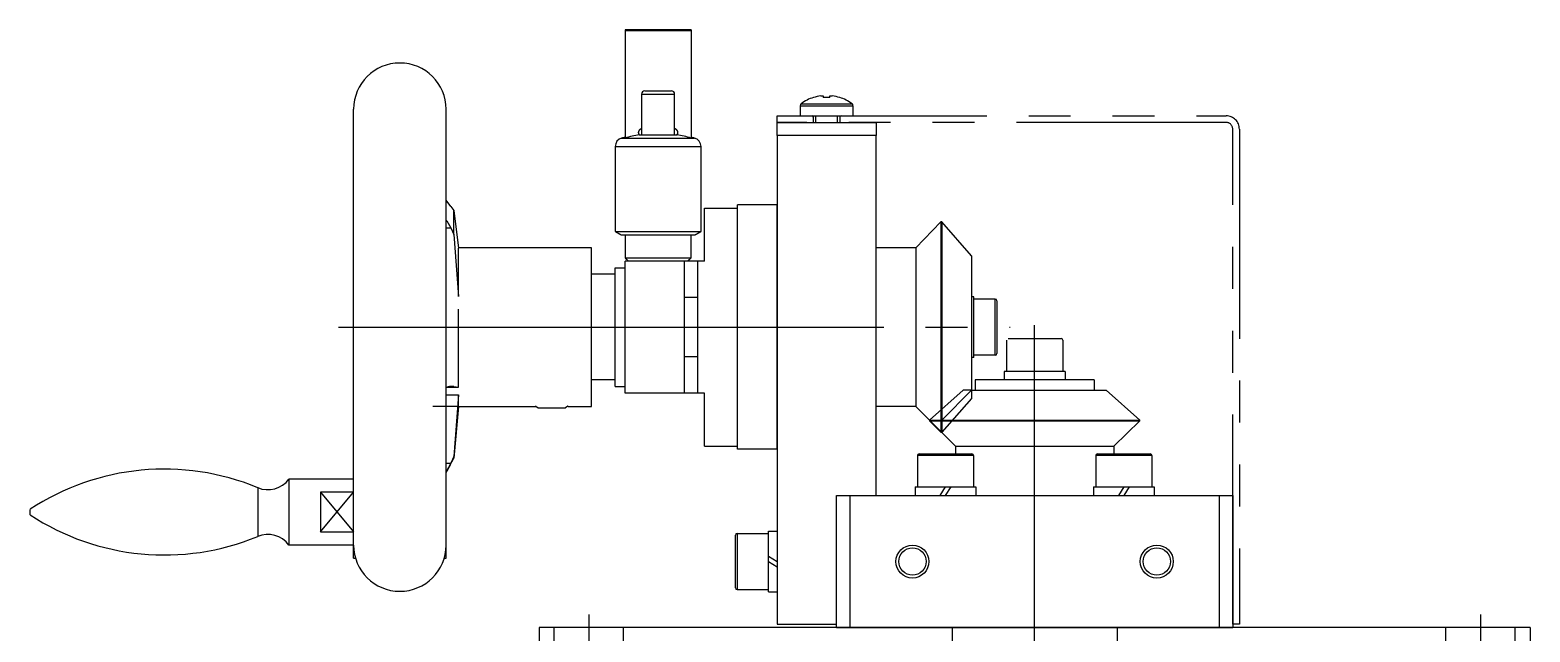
# Model space of a CAD drawing. Extents: x -165 to 377, y -468 to 65.
# Drawn here: x 147.9 to 375, y -270.7 to -179.5 of the extents above; entities that cross this region are included whole.
import ezdxf

# ---------------------------------------------------------------- set-up
doc = ezdxf.new("R2010")
doc.units = 0
for name, pattern in [('CENTER', [50.8, 31.75, -6.35, 6.35, -6.35]), ('DASHED', [19.05, 12.7, -6.35]), ('PHANTOM', [63.5, 31.75, -6.35, 6.35, -6.35, 6.35, -6.35])]:
    doc.linetypes.add(name, pattern=pattern)
doc.layers.get('0').update_dxf_attribs({"linetype": 'CONTINUOUS'})
doc.layers.add('CENTER', color=1, linetype='CENTER')
doc.layers.add('SCALE', color=7, linetype='CONTINUOUS')

msp = doc.modelspace()

# ---------------------------------------------------------------- linework, layer by layer
at = {"color": 7, "linetype": 'CONTINUOUS'}
for p, q in [((238, -179.5), (238, -179.62)), ((238, -179.62), (238, -195.88)), ((248, -179.62), (238, -179.62)), ((248, -179.5), (248, -179.62)), ((248, -179.62), (248, -195.88)), ((240.5, -189.2), (245.5, -189.2)), ((241, -188.7), (245, -188.7)), ((264.65, -190.67), (268.5, -190.67)), ((266.52, -189.73), (266.51, -189.71)), ((267.63, -189.48), (267.99, -189.48)), ((267.99, -189.48), (267.99, -189.73)), ((268.5, -190.67), (272.35, -190.67)), ((269.02, -189.48), (269.37, -189.48)), ((269.02, -189.73), (269.02, -189.48)), ((270.49, -189.71), (270.48, -189.73)), ((196.9, -257.07), (196.9, -191.5)), ((210.9, -257.07), (210.9, -191.5)), ((264.5, -190.96), (264.5, -192.5)), ((264.5, -190.96), (268.5, -190.96)), ((264.5, -192.5), (268.5, -192.5)), ((266.5, -193.5), (266.5, -192.7)), ((268.5, -190.96), (272.5, -190.96)), ((268.5, -192.5), (272.5, -192.5)), ((270.5, -192.7), (270.5, -193.5)), ((272.5, -190.96), (272.5, -192.5)), ((261, -195.5), (261, -193.5)), ((261, -193.5), (276, -193.5)), ((276, -193.5), (276, -195.5)), ((236.5, -197.14), (249.5, -197.14)), ((237.47, -195.88), (248.53, -195.88)), ((240.16, -195.38), (245.84, -195.38)), ((276, -195.5), (261, -195.5)), ((261, -195.5), (261, -269.5)), ((276, -250), (276, -195.5)), ((211.59, -206.24), (210.9, -205.29)), ((211.59, -206.24), (212.08, -206.83)), ((250, -206.5), (255, -206.5)), ((250, -214.5), (250, -206.5)), ((255, -243), (255, -206)), ((261, -243), (261, -206)), ((211.01, -208.42), (211.59, -209.47)), ((212.08, -206.83), (212.76, -212.54)), ((212.08, -210.45), (212.08, -206.83)), ((285.79, -208.57), (282, -212.5)), ((285.93, -208.57), (285.79, -208.57)), ((285.79, -208.57), (285.79, -224.5)), ((290.44, -213.68), (285.93, -208.57)), ((285.93, -208.57), (285.93, -224.5)), ((210.9, -209.47), (211.59, -209.47)), ((211.59, -209.47), (212.08, -210.45)), ((212.08, -210.45), (212.76, -219.85)), ((236.5, -210), (249.5, -210)), ((237.37, -210.5), (248.63, -210.5)), ((232.9, -212.5), (212.76, -212.5)), ((212.76, -219.85), (212.76, -212.54)), ((232.9, -236.5), (232.9, -212.5)), ((282, -212.5), (276, -212.5)), ((282, -212.5), (282, -224.5)), ((236.5, -215.5), (238, -215.5)), ((236.5, -233.5), (236.5, -215.5)), ((238, -214), (248, -214)), ((238, -234.5), (238, -214.5)), ((238, -233.5), (238, -215.5)), ((247, -234.5), (247, -214.5)), ((249, -234.5), (249, -214.5)), ((290.44, -213.68), (290.44, -224.5)), ((236.5, -216.5), (232.9, -216.5)), ((290.8, -219.9), (290.44, -219.9)), ((290.8, -229.1), (290.8, -219.9)), ((294.05, -220.25), (290.8, -220.25)), ((294.05, -228.75), (294.05, -220.25)), ((212.76, -233.59), (212.76, -221.76)), ((294.3, -220.5), (294.3, -228.5)), ((282, -224.5), (282, -236.5)), ((285.79, -224.5), (285.79, -240.42)), ((285.93, -224.5), (285.93, -240.42)), ((290.44, -224.5), (290.44, -234.06)), ((295.75, -226.45), (295.75, -231.2)), ((296, -226.2), (304, -226.2)), ((304.25, -226.45), (304.25, -231.2)), ((290.8, -229.1), (290.44, -229.1)), ((294.05, -228.75), (290.8, -228.75)), ((295.4, -231.2), (295.4, -232.5)), ((304.6, -231.2), (295.4, -231.2)), ((304.6, -231.2), (304.6, -232.5)), ((210.9, -233.59), (212.76, -233.59)), ((212.08, -233.48), (211.59, -233.47)), ((212.08, -233.48), (212.76, -233.59)), ((236.5, -232.5), (232.9, -232.5)), ((236.5, -233.5), (238, -233.5)), ((291, -232.5), (291, -234.06)), ((309, -232.5), (291, -232.5)), ((309, -232.5), (309, -234.06)), ((210.9, -234.76), (212.76, -234.76)), ((212.76, -234.76), (212.08, -244.1)), ((212.76, -236.5), (212.76, -234.76)), ((250, -242.5), (250, -234.5)), ((290.44, -234.06), (285.93, -238.57)), ((290.44, -234.06), (310.82, -234.06)), ((315.92, -238.57), (310.82, -234.06)), ((212.76, -236.5), (212.08, -244.34)), ((212.76, -236.5), (224.41, -236.5)), ((224.48, -236.49), (224.84, -236.7)), ((224.84, -236.7), (228.95, -236.7)), ((229.32, -236.49), (228.95, -236.7)), ((229.4, -236.5), (232.9, -236.5)), ((282, -236.5), (276, -236.5)), ((282, -236.5), (288, -242.5)), ((284.08, -238.57), (284.08, -238.71)), ((284.08, -238.57), (315.92, -238.57)), ((284.08, -238.71), (285.79, -240.42)), ((284.08, -238.71), (315.92, -238.71)), ((285.79, -240.42), (285.93, -240.42)), ((312, -242.5), (315.92, -238.71)), ((315.92, -238.71), (315.92, -238.57)), ((250, -242.5), (255, -242.5)), ((288, -242.5), (288, -243.7)), ((288, -242.5), (312, -242.5)), ((312, -242.5), (312, -243.7)), ((211.59, -245.08), (210.9, -246.39)), ((210.9, -245.08), (211.59, -245.08)), ((212.08, -244.1), (211.59, -245.08)), ((212.08, -244.34), (212.08, -244.1)), ((290.75, -243.95), (282.25, -243.95)), ((282.25, -243.95), (282.25, -248.7)), ((282.5, -243.7), (290.5, -243.7)), ((290.75, -243.95), (290.75, -248.7)), ((317.75, -243.95), (309.25, -243.95)), ((309.25, -243.95), (309.25, -248.7)), ((309.5, -243.7), (317.5, -243.7)), ((317.75, -243.95), (317.75, -248.7)), ((187.11, -247.5), (187.11, -257.5)), ((196.9, -247.5), (187.11, -247.5)), ((182.37, -248.81), (182.37, -256.19)), ((196.9, -249.5), (191.9, -249.5)), ((191.9, -249.5), (191.9, -255.5)), ((281.91, -248.7), (281.91, -250)), ((281.91, -248.7), (291.1, -248.7)), ((286.48, -248.7), (285.67, -250)), ((287.29, -248.7), (286.48, -250)), ((291.1, -248.7), (291.1, -250)), ((308.91, -248.7), (308.91, -250)), ((308.91, -248.7), (318.1, -248.7)), ((313.5, -248.7), (312.69, -250)), ((314.31, -248.7), (313.5, -250)), ((318.1, -248.7), (318.1, -250)), ((270, -250), (276, -250)), ((270, -269.5), (270, -250)), ((272, -250), (272, -270)), ((272, -250), (328, -250)), ((328, -250), (330, -250)), ((328, -270), (328, -250)), ((330, -250), (330, -270)), ((147.9, -252.09), (147.9, -252.91)), ((191.9, -255.5), (196.9, -255.5)), ((254.7, -260), (254.7, -256)), ((254.95, -255.75), (254.95, -260)), ((254.95, -255.75), (259.7, -255.75)), ((259.7, -255.4), (261, -255.4)), ((259.7, -264.6), (259.7, -255.4)), ((196.9, -257.5), (187.11, -257.5)), ((196.9, -259.5), (196.9, -257.07)), ((210.9, -259.5), (210.9, -257.07)), ((196.9, -259.5), (197.19, -259.5)), ((210.61, -259.5), (210.9, -259.5)), ((254.7, -264), (254.7, -260)), ((254.95, -260), (254.95, -264.25)), ((259.7, -259.19), (261, -260)), ((259.7, -260), (261, -260.81)), ((254.95, -264.25), (259.7, -264.25)), ((259.7, -264.6), (261, -264.6)), ((375, -270), (225, -270)), ((225, -270), (225, -450)), ((261, -269.5), (270, -269.5)), ((270, -270), (270, -269.5)), ((270, -270), (330, -270)), ((330, -270), (272, -270)), ((375, -270), (375, -450))]:
    msp.add_line(p, q, dxfattribs=at)
at = {"color": 3, "linetype": 'PHANTOM'}
for p, q in [((261, -193.5), (261, -192.5)), ((261, -193.5), (261, -192.5)), ((261, -192.5), (329, -192.5)), ((329, -193.5), (261, -193.5)), ((330, -269.5), (330, -194.5)), ((331, -194.5), (331, -269.5)), ((331, -269.5), (330, -269.5))]:
    msp.add_line(p, q, dxfattribs=at)
at = {"color": 3, "linetype": 'CONTINUOUS'}
for p, q in [((266.88, -193.5), (266.88, -192.5)), ((270.12, -192.5), (270.12, -193.5)), ((191.9, -249.5), (196.9, -255.5)), ((191.9, -255.5), (196.9, -249.5))]:
    msp.add_line(p, q, dxfattribs=at)
at = {"color": 7}
msp.add_line((247.5, -214.5), (238.5, -214.5), dxfattribs=at)
at = {"color": 1, "linetype": 'CENTER'}
for p, q in [((194.6, -224.5), (296.3, -224.5)), ((300, -270), (300, -224.2))]:
    msp.add_line(p, q, dxfattribs=at)
at = {"color": 3, "linetype": 'DASHED'}
for p, q in [((289.18, -234.06), (284.08, -238.57)), ((290.44, -235.32), (285.93, -240.42)), ((290.44, -234.06), (289.18, -234.06)), ((290.44, -234.06), (290.44, -235.32)), ((212.76, -236.5), (208.9, -236.5)), ((224.4, -236.44), (224.48, -236.49)), ((229.4, -236.44), (229.32, -236.49)), ((227.25, -276.5), (227.25, -270)), ((237.75, -276.5), (237.75, -270)), ((287.5, -270), (287.5, -280)), ((312.5, -270), (312.5, -280)), ((362.25, -276.5), (362.25, -270)), ((372.75, -276.5), (372.75, -270))]:
    msp.add_line(p, q, dxfattribs=at)
at = {"color": 7}
for points in [[(248, -179.5, 0), (247.84, -179.5, 0), (247.68, -179.5, 0), (247.52, -179.5, 0), (247.37, -179.5, 0), (247.21, -179.5, 0), (247.05, -179.5, 0), (246.89, -179.5, 0), (246.73, -179.5, 0), (246.57, -179.5, 0), (246.41, -179.5, 0), (246.25, -179.5, 0), (246.1, -179.5, 0), (245.94, -179.5, 0), (245.78, -179.5, 0), (245.62, -179.5, 0), (245.46, -179.5, 0), (245.3, -179.5, 0), (245.14, -179.5, 0), (244.98, -179.5, 0), (244.83, -179.5, 0), (244.67, -179.5, 0), (244.51, -179.5, 0), (244.35, -179.5, 0), (244.19, -179.5, 0), (244.03, -179.5, 0), (243.87, -179.5, 0), (243.71, -179.5, 0), (243.56, -179.5, 0), (243.4, -179.5, 0), (243.24, -179.5, 0), (243.08, -179.5, 0), (242.92, -179.5, 0), (242.76, -179.5, 0), (242.6, -179.5, 0), (242.44, -179.5, 0), (242.29, -179.5, 0), (242.13, -179.5, 0), (241.97, -179.5, 0), (241.81, -179.5, 0), (241.65, -179.5, 0), (241.49, -179.5, 0), (241.33, -179.5, 0), (241.18, -179.5, 0), (241.02, -179.5, 0), (240.86, -179.5, 0), (240.7, -179.5, 0), (240.54, -179.5, 0), (240.38, -179.5, 0), (240.22, -179.5, 0), (240.06, -179.5, 0), (239.91, -179.5, 0), (239.75, -179.5, 0), (239.59, -179.5, 0), (239.43, -179.5, 0), (239.27, -179.5, 0), (239.11, -179.5, 0), (238.95, -179.5, 0), (238.79, -179.5, 0), (238.64, -179.5, 0), (238.48, -179.5, 0), (238.32, -179.5, 0), (238.16, -179.5, 0), (238, -179.5, 0)], [(240.5, -189.2, 0), (240.5, -189.3, 0), (240.5, -189.4, 0), (240.5, -189.49, 0), (240.5, -189.59, 0), (240.5, -189.69, 0), (240.5, -189.79, 0), (240.5, -189.89, 0), (240.5, -189.98, 0), (240.5, -190.08, 0), (240.5, -190.18, 0), (240.5, -190.28, 0), (240.5, -190.38, 0), (240.5, -190.47, 0), (240.5, -190.57, 0), (240.5, -190.67, 0), (240.5, -190.77, 0), (240.5, -190.87, 0), (240.5, -190.97, 0), (240.5, -191.06, 0), (240.5, -191.16, 0), (240.5, -191.26, 0), (240.5, -191.36, 0), (240.5, -191.46, 0), (240.5, -191.55, 0), (240.5, -191.65, 0), (240.5, -191.75, 0), (240.5, -191.85, 0), (240.5, -191.95, 0), (240.5, -192.04, 0), (240.5, -192.14, 0), (240.5, -192.24, 0), (240.5, -192.34, 0), (240.5, -192.44, 0), (240.5, -192.53, 0), (240.5, -192.63, 0), (240.5, -192.73, 0), (240.5, -192.83, 0), (240.5, -192.93, 0), (240.5, -193.02, 0), (240.5, -193.12, 0), (240.5, -193.22, 0), (240.5, -193.32, 0), (240.5, -193.42, 0), (240.5, -193.52, 0), (240.5, -193.61, 0), (240.5, -193.71, 0), (240.5, -193.81, 0), (240.5, -193.91, 0), (240.5, -194.01, 0), (240.5, -194.1, 0), (240.5, -194.2, 0), (240.5, -194.3, 0), (240.5, -194.4, 0), (240.5, -194.5, 0), (240.5, -194.59, 0), (240.5, -194.69, 0), (240.5, -194.79, 0), (240.5, -194.89, 0), (240.5, -194.99, 0), (240.5, -195.08, 0), (240.5, -195.18, 0), (240.5, -195.28, 0), (240.5, -195.38, 0)], [(245.5, -195.38, 0), (245.5, -195.28, 0), (245.5, -195.18, 0), (245.5, -195.08, 0), (245.5, -194.99, 0), (245.5, -194.89, 0), (245.5, -194.79, 0), (245.5, -194.69, 0), (245.5, -194.59, 0), (245.5, -194.5, 0), (245.5, -194.4, 0), (245.5, -194.3, 0), (245.5, -194.2, 0), (245.5, -194.1, 0), (245.5, -194.01, 0), (245.5, -193.91, 0), (245.5, -193.81, 0), (245.5, -193.71, 0), (245.5, -193.61, 0), (245.5, -193.52, 0), (245.5, -193.42, 0), (245.5, -193.32, 0), (245.5, -193.22, 0), (245.5, -193.12, 0), (245.5, -193.02, 0), (245.5, -192.93, 0), (245.5, -192.83, 0), (245.5, -192.73, 0), (245.5, -192.63, 0), (245.5, -192.53, 0), (245.5, -192.44, 0), (245.5, -192.34, 0), (245.5, -192.24, 0), (245.5, -192.14, 0), (245.5, -192.04, 0), (245.5, -191.95, 0), (245.5, -191.85, 0), (245.5, -191.75, 0), (245.5, -191.65, 0), (245.5, -191.55, 0), (245.5, -191.46, 0), (245.5, -191.36, 0), (245.5, -191.26, 0), (245.5, -191.16, 0), (245.5, -191.06, 0), (245.5, -190.97, 0), (245.5, -190.87, 0), (245.5, -190.77, 0), (245.5, -190.67, 0), (245.5, -190.57, 0), (245.5, -190.47, 0), (245.5, -190.38, 0), (245.5, -190.28, 0), (245.5, -190.18, 0), (245.5, -190.08, 0), (245.5, -189.98, 0), (245.5, -189.89, 0), (245.5, -189.79, 0), (245.5, -189.69, 0), (245.5, -189.59, 0), (245.5, -189.49, 0), (245.5, -189.4, 0), (245.5, -189.3, 0), (245.5, -189.2, 0)], [(236.5, -197.14, 0), (236.5, -197.34, 0), (236.5, -197.55, 0), (236.5, -197.75, 0), (236.5, -197.95, 0), (236.5, -198.16, 0), (236.5, -198.36, 0), (236.5, -198.57, 0), (236.5, -198.77, 0), (236.5, -198.98, 0), (236.5, -199.18, 0), (236.5, -199.38, 0), (236.5, -199.59, 0), (236.5, -199.79, 0), (236.5, -200, 0), (236.5, -200.2, 0), (236.5, -200.4, 0), (236.5, -200.61, 0), (236.5, -200.81, 0), (236.5, -201.02, 0), (236.5, -201.22, 0), (236.5, -201.43, 0), (236.5, -201.63, 0), (236.5, -201.83, 0), (236.5, -202.04, 0), (236.5, -202.24, 0), (236.5, -202.45, 0), (236.5, -202.65, 0), (236.5, -202.85, 0), (236.5, -203.06, 0), (236.5, -203.26, 0), (236.5, -203.47, 0), (236.5, -203.67, 0), (236.5, -203.88, 0), (236.5, -204.08, 0), (236.5, -204.28, 0), (236.5, -204.49, 0), (236.5, -204.69, 0), (236.5, -204.9, 0), (236.5, -205.1, 0), (236.5, -205.3, 0), (236.5, -205.51, 0), (236.5, -205.71, 0), (236.5, -205.92, 0), (236.5, -206.12, 0), (236.5, -206.32, 0), (236.5, -206.53, 0), (236.5, -206.73, 0), (236.5, -206.94, 0), (236.5, -207.14, 0), (236.5, -207.35, 0), (236.5, -207.55, 0), (236.5, -207.75, 0), (236.5, -207.96, 0), (236.5, -208.16, 0), (236.5, -208.37, 0), (236.5, -208.57, 0), (236.5, -208.77, 0), (236.5, -208.98, 0), (236.5, -209.18, 0), (236.5, -209.39, 0), (236.5, -209.59, 0), (236.5, -209.8, 0), (236.5, -210, 0)], [(249.5, -210, 0), (249.5, -209.8, 0), (249.5, -209.59, 0), (249.5, -209.39, 0), (249.5, -209.18, 0), (249.5, -208.98, 0), (249.5, -208.77, 0), (249.5, -208.57, 0), (249.5, -208.37, 0), (249.5, -208.16, 0), (249.5, -207.96, 0), (249.5, -207.75, 0), (249.5, -207.55, 0), (249.5, -207.35, 0), (249.5, -207.14, 0), (249.5, -206.94, 0), (249.5, -206.73, 0), (249.5, -206.53, 0), (249.5, -206.32, 0), (249.5, -206.12, 0), (249.5, -205.92, 0), (249.5, -205.71, 0), (249.5, -205.51, 0), (249.5, -205.3, 0), (249.5, -205.1, 0), (249.5, -204.9, 0), (249.5, -204.69, 0), (249.5, -204.49, 0), (249.5, -204.28, 0), (249.5, -204.08, 0), (249.5, -203.88, 0), (249.5, -203.67, 0), (249.5, -203.47, 0), (249.5, -203.26, 0), (249.5, -203.06, 0), (249.5, -202.85, 0), (249.5, -202.65, 0), (249.5, -202.45, 0), (249.5, -202.24, 0), (249.5, -202.04, 0), (249.5, -201.83, 0), (249.5, -201.63, 0), (249.5, -201.43, 0), (249.5, -201.22, 0), (249.5, -201.02, 0), (249.5, -200.81, 0), (249.5, -200.61, 0), (249.5, -200.4, 0), (249.5, -200.2, 0), (249.5, -200, 0), (249.5, -199.79, 0), (249.5, -199.59, 0), (249.5, -199.38, 0), (249.5, -199.18, 0), (249.5, -198.98, 0), (249.5, -198.77, 0), (249.5, -198.57, 0), (249.5, -198.36, 0), (249.5, -198.16, 0), (249.5, -197.95, 0), (249.5, -197.75, 0), (249.5, -197.55, 0), (249.5, -197.34, 0), (249.5, -197.14, 0)], [(236.5, -210, 0), (236.51, -210.01, 0), (236.53, -210.02, 0), (236.54, -210.02, 0), (236.56, -210.03, 0), (236.57, -210.04, 0), (236.58, -210.05, 0), (236.6, -210.06, 0), (236.61, -210.06, 0), (236.62, -210.07, 0), (236.64, -210.08, 0), (236.65, -210.09, 0), (236.67, -210.1, 0), (236.68, -210.1, 0), (236.69, -210.11, 0), (236.71, -210.12, 0), (236.72, -210.13, 0), (236.73, -210.13, 0), (236.75, -210.14, 0), (236.76, -210.15, 0), (236.78, -210.16, 0), (236.79, -210.17, 0), (236.8, -210.17, 0), (236.82, -210.18, 0), (236.83, -210.19, 0), (236.84, -210.2, 0), (236.86, -210.21, 0), (236.87, -210.21, 0), (236.89, -210.22, 0), (236.9, -210.23, 0), (236.91, -210.24, 0), (236.93, -210.25, 0), (236.94, -210.25, 0), (236.95, -210.26, 0), (236.97, -210.27, 0), (236.98, -210.28, 0), (237, -210.29, 0), (237.01, -210.29, 0), (237.02, -210.3, 0), (237.04, -210.31, 0), (237.05, -210.32, 0), (237.06, -210.33, 0), (237.08, -210.33, 0), (237.09, -210.34, 0), (237.11, -210.35, 0), (237.12, -210.36, 0), (237.13, -210.36, 0), (237.15, -210.37, 0), (237.16, -210.38, 0), (237.17, -210.39, 0), (237.19, -210.4, 0), (237.2, -210.4, 0), (237.22, -210.41, 0), (237.23, -210.42, 0), (237.24, -210.43, 0), (237.26, -210.44, 0), (237.27, -210.44, 0), (237.28, -210.45, 0), (237.3, -210.46, 0), (237.31, -210.47, 0), (237.33, -210.48, 0), (237.34, -210.48, 0), (237.35, -210.49, 0), (237.37, -210.5, 0)], [(238, -210.5, 0), (238, -210.56, 0), (238, -210.61, 0), (238, -210.67, 0), (238, -210.72, 0), (238, -210.78, 0), (238, -210.83, 0), (238, -210.89, 0), (238, -210.94, 0), (238, -211, 0), (238, -211.06, 0), (238, -211.11, 0), (238, -211.17, 0), (238, -211.22, 0), (238, -211.28, 0), (238, -211.33, 0), (238, -211.39, 0), (238, -211.44, 0), (238, -211.5, 0), (238, -211.56, 0), (238, -211.61, 0), (238, -211.67, 0), (238, -211.72, 0), (238, -211.78, 0), (238, -211.83, 0), (238, -211.89, 0), (238, -211.94, 0), (238, -212, 0), (238, -212.06, 0), (238, -212.11, 0), (238, -212.17, 0), (238, -212.22, 0), (238, -212.28, 0), (238, -212.33, 0), (238, -212.39, 0), (238, -212.44, 0), (238, -212.5, 0), (238, -212.56, 0), (238, -212.61, 0), (238, -212.67, 0), (238, -212.72, 0), (238, -212.78, 0), (238, -212.83, 0), (238, -212.89, 0), (238, -212.94, 0), (238, -213, 0), (238, -213.06, 0), (238, -213.11, 0), (238, -213.17, 0), (238, -213.22, 0), (238, -213.28, 0), (238, -213.33, 0), (238, -213.39, 0), (238, -213.44, 0), (238, -213.5, 0), (238, -213.56, 0), (238, -213.61, 0), (238, -213.67, 0), (238, -213.72, 0), (238, -213.78, 0), (238, -213.83, 0), (238, -213.89, 0), (238, -213.94, 0), (238, -214, 0)], [(248, -214, 0), (248, -213.94, 0), (248, -213.89, 0), (248, -213.83, 0), (248, -213.78, 0), (248, -213.72, 0), (248, -213.67, 0), (248, -213.61, 0), (248, -213.56, 0), (248, -213.5, 0), (248, -213.44, 0), (248, -213.39, 0), (248, -213.33, 0), (248, -213.28, 0), (248, -213.22, 0), (248, -213.17, 0), (248, -213.11, 0), (248, -213.06, 0), (248, -213, 0), (248, -212.94, 0), (248, -212.89, 0), (248, -212.83, 0), (248, -212.78, 0), (248, -212.72, 0), (248, -212.67, 0), (248, -212.61, 0), (248, -212.56, 0), (248, -212.5, 0), (248, -212.44, 0), (248, -212.39, 0), (248, -212.33, 0), (248, -212.28, 0), (248, -212.22, 0), (248, -212.17, 0), (248, -212.11, 0), (248, -212.06, 0), (248, -212, 0), (248, -211.94, 0), (248, -211.89, 0), (248, -211.83, 0), (248, -211.78, 0), (248, -211.72, 0), (248, -211.67, 0), (248, -211.61, 0), (248, -211.56, 0), (248, -211.5, 0), (248, -211.44, 0), (248, -211.39, 0), (248, -211.33, 0), (248, -211.28, 0), (248, -211.22, 0), (248, -211.17, 0), (248, -211.11, 0), (248, -211.06, 0), (248, -211, 0), (248, -210.94, 0), (248, -210.89, 0), (248, -210.83, 0), (248, -210.78, 0), (248, -210.72, 0), (248, -210.67, 0), (248, -210.61, 0), (248, -210.56, 0), (248, -210.5, 0)], [(248.63, -210.5, 0), (248.65, -210.49, 0), (248.66, -210.48, 0), (248.68, -210.48, 0), (248.69, -210.47, 0), (248.7, -210.46, 0), (248.72, -210.45, 0), (248.73, -210.44, 0), (248.74, -210.44, 0), (248.76, -210.43, 0), (248.77, -210.42, 0), (248.79, -210.41, 0), (248.8, -210.4, 0), (248.81, -210.4, 0), (248.83, -210.39, 0), (248.84, -210.38, 0), (248.85, -210.37, 0), (248.87, -210.36, 0), (248.88, -210.36, 0), (248.9, -210.35, 0), (248.91, -210.34, 0), (248.92, -210.33, 0), (248.94, -210.33, 0), (248.95, -210.32, 0), (248.96, -210.31, 0), (248.98, -210.3, 0), (248.99, -210.29, 0), (249.01, -210.29, 0), (249.02, -210.28, 0), (249.03, -210.27, 0), (249.05, -210.26, 0), (249.06, -210.25, 0), (249.07, -210.25, 0), (249.09, -210.24, 0), (249.1, -210.23, 0), (249.12, -210.22, 0), (249.13, -210.21, 0), (249.14, -210.21, 0), (249.16, -210.2, 0), (249.17, -210.19, 0), (249.18, -210.18, 0), (249.2, -210.17, 0), (249.21, -210.17, 0), (249.23, -210.16, 0), (249.24, -210.15, 0), (249.25, -210.14, 0), (249.27, -210.13, 0), (249.28, -210.13, 0), (249.29, -210.12, 0), (249.31, -210.11, 0), (249.32, -210.1, 0), (249.34, -210.1, 0), (249.35, -210.09, 0), (249.36, -210.08, 0), (249.38, -210.07, 0), (249.39, -210.06, 0), (249.4, -210.06, 0), (249.42, -210.05, 0), (249.43, -210.04, 0), (249.45, -210.03, 0), (249.46, -210.02, 0), (249.47, -210.02, 0), (249.49, -210.01, 0), (249.5, -210, 0)], [(238, -214, 0), (238.01, -214.01, 0), (238.02, -214.02, 0), (238.02, -214.02, 0), (238.03, -214.03, 0), (238.04, -214.04, 0), (238.05, -214.05, 0), (238.06, -214.06, 0), (238.06, -214.06, 0), (238.07, -214.07, 0), (238.08, -214.08, 0), (238.09, -214.09, 0), (238.1, -214.1, 0), (238.1, -214.1, 0), (238.11, -214.11, 0), (238.12, -214.12, 0), (238.13, -214.13, 0), (238.14, -214.13, 0), (238.14, -214.14, 0), (238.15, -214.15, 0), (238.16, -214.16, 0), (238.17, -214.17, 0), (238.18, -214.17, 0), (238.18, -214.18, 0), (238.19, -214.19, 0), (238.2, -214.2, 0), (238.21, -214.21, 0), (238.21, -214.21, 0), (238.22, -214.22, 0), (238.23, -214.23, 0), (238.24, -214.24, 0), (238.25, -214.25, 0), (238.25, -214.25, 0), (238.26, -214.26, 0), (238.27, -214.27, 0), (238.28, -214.28, 0), (238.29, -214.29, 0), (238.29, -214.29, 0), (238.3, -214.3, 0), (238.31, -214.31, 0), (238.32, -214.32, 0), (238.33, -214.33, 0), (238.33, -214.33, 0), (238.34, -214.34, 0), (238.35, -214.35, 0), (238.36, -214.36, 0), (238.37, -214.36, 0), (238.37, -214.37, 0), (238.38, -214.38, 0), (238.39, -214.39, 0), (238.4, -214.4, 0), (238.41, -214.4, 0), (238.41, -214.41, 0), (238.42, -214.42, 0), (238.43, -214.43, 0), (238.44, -214.44, 0), (238.44, -214.44, 0), (238.45, -214.45, 0), (238.46, -214.46, 0), (238.47, -214.47, 0), (238.48, -214.48, 0), (238.48, -214.48, 0), (238.49, -214.49, 0), (238.5, -214.5, 0)], [(247.5, -214.5, 0), (247.51, -214.49, 0), (247.52, -214.48, 0), (247.52, -214.48, 0), (247.53, -214.47, 0), (247.54, -214.46, 0), (247.55, -214.45, 0), (247.56, -214.44, 0), (247.56, -214.44, 0), (247.57, -214.43, 0), (247.58, -214.42, 0), (247.59, -214.41, 0), (247.6, -214.4, 0), (247.6, -214.4, 0), (247.61, -214.39, 0), (247.62, -214.38, 0), (247.63, -214.37, 0), (247.64, -214.36, 0), (247.64, -214.36, 0), (247.65, -214.35, 0), (247.66, -214.34, 0), (247.67, -214.33, 0), (247.68, -214.33, 0), (247.68, -214.32, 0), (247.69, -214.31, 0), (247.7, -214.3, 0), (247.71, -214.29, 0), (247.71, -214.29, 0), (247.72, -214.28, 0), (247.73, -214.27, 0), (247.74, -214.26, 0), (247.75, -214.25, 0), (247.75, -214.25, 0), (247.76, -214.24, 0), (247.77, -214.23, 0), (247.78, -214.22, 0), (247.79, -214.21, 0), (247.79, -214.21, 0), (247.8, -214.2, 0), (247.81, -214.19, 0), (247.82, -214.18, 0), (247.83, -214.17, 0), (247.83, -214.17, 0), (247.84, -214.16, 0), (247.85, -214.15, 0), (247.86, -214.14, 0), (247.87, -214.13, 0), (247.87, -214.13, 0), (247.88, -214.12, 0), (247.89, -214.11, 0), (247.9, -214.1, 0), (247.91, -214.1, 0), (247.91, -214.09, 0), (247.92, -214.08, 0), (247.93, -214.07, 0), (247.94, -214.06, 0), (247.94, -214.06, 0), (247.95, -214.05, 0), (247.96, -214.04, 0), (247.97, -214.03, 0), (247.98, -214.02, 0), (247.98, -214.02, 0), (247.99, -214.01, 0), (248, -214, 0)]]:
    msp.add_polyline3d(points, dxfattribs=at)
at = {"color": 7, "linetype": 'CONTINUOUS'}
for points in [[(240.5, -194.42, 0), (240.49, -194.43, 0), (240.48, -194.43, 0), (240.47, -194.44, 0), (240.45, -194.45, 0), (240.44, -194.45, 0), (240.43, -194.46, 0), (240.42, -194.47, 0), (240.41, -194.47, 0), (240.4, -194.48, 0), (240.39, -194.49, 0), (240.38, -194.49, 0), (240.37, -194.5, 0), (240.36, -194.51, 0), (240.35, -194.51, 0), (240.34, -194.52, 0), (240.33, -194.53, 0), (240.32, -194.53, 0), (240.31, -194.54, 0), (240.3, -194.55, 0), (240.29, -194.55, 0), (240.28, -194.56, 0), (240.27, -194.57, 0), (240.26, -194.58, 0), (240.25, -194.58, 0), (240.24, -194.59, 0), (240.24, -194.6, 0), (240.23, -194.61, 0), (240.22, -194.61, 0), (240.21, -194.62, 0), (240.2, -194.63, 0), (240.2, -194.63, 0), (240.19, -194.64, 0), (240.18, -194.65, 0), (240.17, -194.66, 0), (240.17, -194.66, 0), (240.16, -194.67, 0), (240.15, -194.68, 0), (240.15, -194.69, 0), (240.14, -194.69, 0), (240.13, -194.7, 0), (240.13, -194.71, 0), (240.12, -194.72, 0), (240.11, -194.72, 0), (240.11, -194.73, 0), (240.1, -194.74, 0), (240.1, -194.75, 0), (240.09, -194.75, 0), (240.09, -194.76, 0), (240.08, -194.77, 0), (240.08, -194.78, 0), (240.07, -194.78, 0), (240.07, -194.79, 0), (240.06, -194.8, 0), (240.06, -194.81, 0), (240.06, -194.81, 0), (240.05, -194.82, 0), (240.05, -194.83, 0), (240.04, -194.84, 0), (240.04, -194.85, 0), (240.04, -194.85, 0), (240.03, -194.86, 0), (240.03, -194.87, 0), (240.03, -194.88, 0), (240.02, -194.88, 0), (240.02, -194.89, 0), (240.02, -194.9, 0), (240.02, -194.91, 0), (240.01, -194.92, 0), (240.01, -194.92, 0), (240.01, -194.93, 0), (240.01, -194.94, 0), (240.01, -194.95, 0), (240.01, -194.95, 0), (240, -194.96, 0), (240, -194.97, 0), (240, -194.98, 0), (240, -194.99, 0), (240, -194.99, 0), (240, -195, 0), (240, -195.01, 0), (240, -195.02, 0), (240, -195.03, 0), (240, -195.03, 0), (240, -195.04, 0), (240, -195.05, 0), (240, -195.06, 0), (240, -195.06, 0), (240, -195.07, 0), (240, -195.08, 0), (240.01, -195.09, 0), (240.01, -195.1, 0), (240.01, -195.1, 0), (240.01, -195.11, 0), (240.01, -195.12, 0), (240.01, -195.13, 0), (240.02, -195.13, 0), (240.02, -195.14, 0), (240.02, -195.15, 0), (240.02, -195.16, 0), (240.03, -195.17, 0), (240.03, -195.17, 0), (240.03, -195.18, 0), (240.04, -195.19, 0), (240.04, -195.2, 0), (240.04, -195.2, 0), (240.05, -195.21, 0), (240.05, -195.22, 0), (240.05, -195.23, 0), (240.06, -195.24, 0), (240.06, -195.24, 0), (240.07, -195.25, 0), (240.07, -195.26, 0), (240.08, -195.27, 0), (240.08, -195.27, 0), (240.09, -195.28, 0), (240.09, -195.29, 0), (240.1, -195.3, 0), (240.1, -195.3, 0), (240.11, -195.31, 0), (240.11, -195.32, 0), (240.12, -195.33, 0), (240.13, -195.33, 0), (240.13, -195.34, 0), (240.14, -195.35, 0), (240.14, -195.36, 0), (240.15, -195.36, 0), (240.16, -195.37, 0), (240.16, -195.38, 0)], [(245.84, -195.38, 0), (245.84, -195.37, 0), (245.85, -195.36, 0), (245.86, -195.36, 0), (245.86, -195.35, 0), (245.87, -195.34, 0), (245.88, -195.33, 0), (245.88, -195.33, 0), (245.89, -195.32, 0), (245.89, -195.31, 0), (245.9, -195.3, 0), (245.9, -195.3, 0), (245.91, -195.29, 0), (245.91, -195.28, 0), (245.92, -195.27, 0), (245.92, -195.27, 0), (245.93, -195.26, 0), (245.93, -195.25, 0), (245.94, -195.24, 0), (245.94, -195.24, 0), (245.95, -195.23, 0), (245.95, -195.22, 0), (245.95, -195.21, 0), (245.96, -195.2, 0), (245.96, -195.2, 0), (245.97, -195.19, 0), (245.97, -195.18, 0), (245.97, -195.17, 0), (245.97, -195.17, 0), (245.98, -195.16, 0), (245.98, -195.15, 0), (245.98, -195.14, 0), (245.98, -195.13, 0), (245.99, -195.13, 0), (245.99, -195.12, 0), (245.99, -195.11, 0), (245.99, -195.1, 0), (245.99, -195.1, 0), (246, -195.09, 0), (246, -195.08, 0), (246, -195.07, 0), (246, -195.06, 0), (246, -195.06, 0), (246, -195.05, 0), (246, -195.04, 0), (246, -195.03, 0), (246, -195.03, 0), (246, -195.02, 0), (246, -195.01, 0), (246, -195, 0), (246, -194.99, 0), (246, -194.99, 0), (246, -194.98, 0), (246, -194.97, 0), (246, -194.96, 0), (245.99, -194.95, 0), (245.99, -194.95, 0), (245.99, -194.94, 0), (245.99, -194.93, 0), (245.99, -194.92, 0), (245.99, -194.92, 0), (245.98, -194.91, 0), (245.98, -194.9, 0), (245.98, -194.89, 0), (245.98, -194.88, 0), (245.97, -194.88, 0), (245.97, -194.87, 0), (245.97, -194.86, 0), (245.96, -194.85, 0), (245.96, -194.85, 0), (245.96, -194.84, 0), (245.95, -194.83, 0), (245.95, -194.82, 0), (245.95, -194.81, 0), (245.94, -194.81, 0), (245.94, -194.8, 0), (245.93, -194.79, 0), (245.93, -194.78, 0), (245.92, -194.78, 0), (245.92, -194.77, 0), (245.91, -194.76, 0), (245.91, -194.75, 0), (245.9, -194.75, 0), (245.9, -194.74, 0), (245.89, -194.73, 0), (245.89, -194.72, 0), (245.88, -194.72, 0), (245.87, -194.71, 0), (245.87, -194.7, 0), (245.86, -194.69, 0), (245.85, -194.69, 0), (245.85, -194.68, 0), (245.84, -194.67, 0), (245.83, -194.66, 0), (245.83, -194.66, 0), (245.82, -194.65, 0), (245.81, -194.64, 0), (245.8, -194.63, 0), (245.8, -194.63, 0), (245.79, -194.62, 0), (245.78, -194.61, 0), (245.77, -194.61, 0), (245.76, -194.6, 0), (245.76, -194.59, 0), (245.75, -194.58, 0), (245.74, -194.58, 0), (245.73, -194.57, 0), (245.72, -194.56, 0), (245.71, -194.55, 0), (245.7, -194.55, 0), (245.69, -194.54, 0), (245.68, -194.53, 0), (245.67, -194.53, 0), (245.66, -194.52, 0), (245.65, -194.51, 0), (245.64, -194.51, 0), (245.63, -194.5, 0), (245.62, -194.49, 0), (245.61, -194.49, 0), (245.6, -194.48, 0), (245.59, -194.47, 0), (245.58, -194.47, 0), (245.57, -194.46, 0), (245.56, -194.45, 0), (245.55, -194.45, 0), (245.54, -194.44, 0), (245.52, -194.43, 0), (245.51, -194.43, 0), (245.5, -194.42, 0)]]:
    msp.add_polyline3d(points, dxfattribs=at)
at = {"color": 3, "linetype": 'CONTINUOUS'}
for centre in [(281.5, -260), (318.5, -260)]:
    msp.add_circle(centre, 2.5, dxfattribs=at)
at = {"color": 7, "linetype": 'CONTINUOUS'}
for centre in [(281.5, -260), (318.5, -260)]:
    msp.add_circle(centre, 2.07, dxfattribs=at)
for centre, radius, start, end in [((203.9, -191.5), 7, 0, 180), ((241, -189.2), 0.5, 90, 180), ((245, -189.2), 0.5, 0, 90), ((264.86, -190.96), 0.36, 126.3584, 180), ((268.5, -195.9), 6.5, 107.8626, 126.3584), ((268.5, -195.9), 6.48, 97.6968, 107.8351), ((268.5, -196.89), 7.18, 85.8857, 94.1143), ((268.5, -195.9), 6.48, 72.1649, 82.3032), ((268.5, -195.9), 6.5, 53.6416, 72.1374), ((272.14, -190.96), 0.36, 0, 53.6416), ((266.3, -192.7), 0.2, 0, 90), ((270.7, -192.7), 0.2, 90, 180), ((237.8, -197.14), 1.3, 104.5701, 180), ((243, -217.14), 21.97, 103.1544, 104.5701), ((241.92, -207.91), 12.65, 97.9905, 108.0631), ((244.08, -207.91), 12.65, 71.9369, 82.0095), ((243, -217.14), 21.97, 75.4299, 76.8456), ((248.2, -197.14), 1.3, 0, 75.4299), ((209.35, -209.52), 1.99, 33.4499, 38.8816), ((294.05, -220.5), 0.25, 0, 90), ((304, -226.45), 0.25, 0, 90), ((294.05, -228.5), 0.25, 270, 0), ((211.57, -234.79), 1.32, 89.1756, 120.4726), ((35.26, -150.88), 200, 331.4254, 332.1391), ((282.5, -243.95), 0.25, 90, 180), ((290.5, -243.95), 0.25, 0, 90), ((309.5, -243.95), 0.25, 90, 180), ((317.5, -243.95), 0.25, 0, 90), ((168.23, -283), 37, 67.5292, 123.3286), ((183.9, -245.11), 4, 247.5292, 323.3617), ((168.23, -222), 37, 236.6714, 292.4708), ((183.9, -259.89), 4, 36.6383, 112.4708), ((254.95, -256), 0.25, 90, 180), ((203.9, -257.5), 7, 180, 0), ((254.95, -264), 0.25, 180, 270)]:
    msp.add_arc(centre, radius, start, end, dxfattribs=at)
at = {"color": 3, "linetype": 'PHANTOM'}
for radius in [2, 1]:
    msp.add_arc((329, -194.5), radius, 0, 90, dxfattribs=at)
at = {"layer": 'CENTER', "color": 1, "linetype": 'CENTER'}
for p, q in [((200.9, -224.5), (268.9, -224.5)), ((300, -452), (300, -224.2)), ((232.5, -268), (232.5, -282)), ((367.5, -268), (367.5, -282))]:
    msp.add_line(p, q, dxfattribs=at)
at = {"layer": 'SCALE', "color": 7, "linetype": 'CONTINUOUS'}
for p, q in [((261, -206), (255, -206)), ((250, -214.5), (238, -214.5)), ((249, -220), (247, -220)), ((249, -229), (247, -229)), ((250, -234.5), (238, -234.5)), ((261, -243), (255, -243))]:
    msp.add_line(p, q, dxfattribs=at)

doc.saveas('drawing.dxf')
